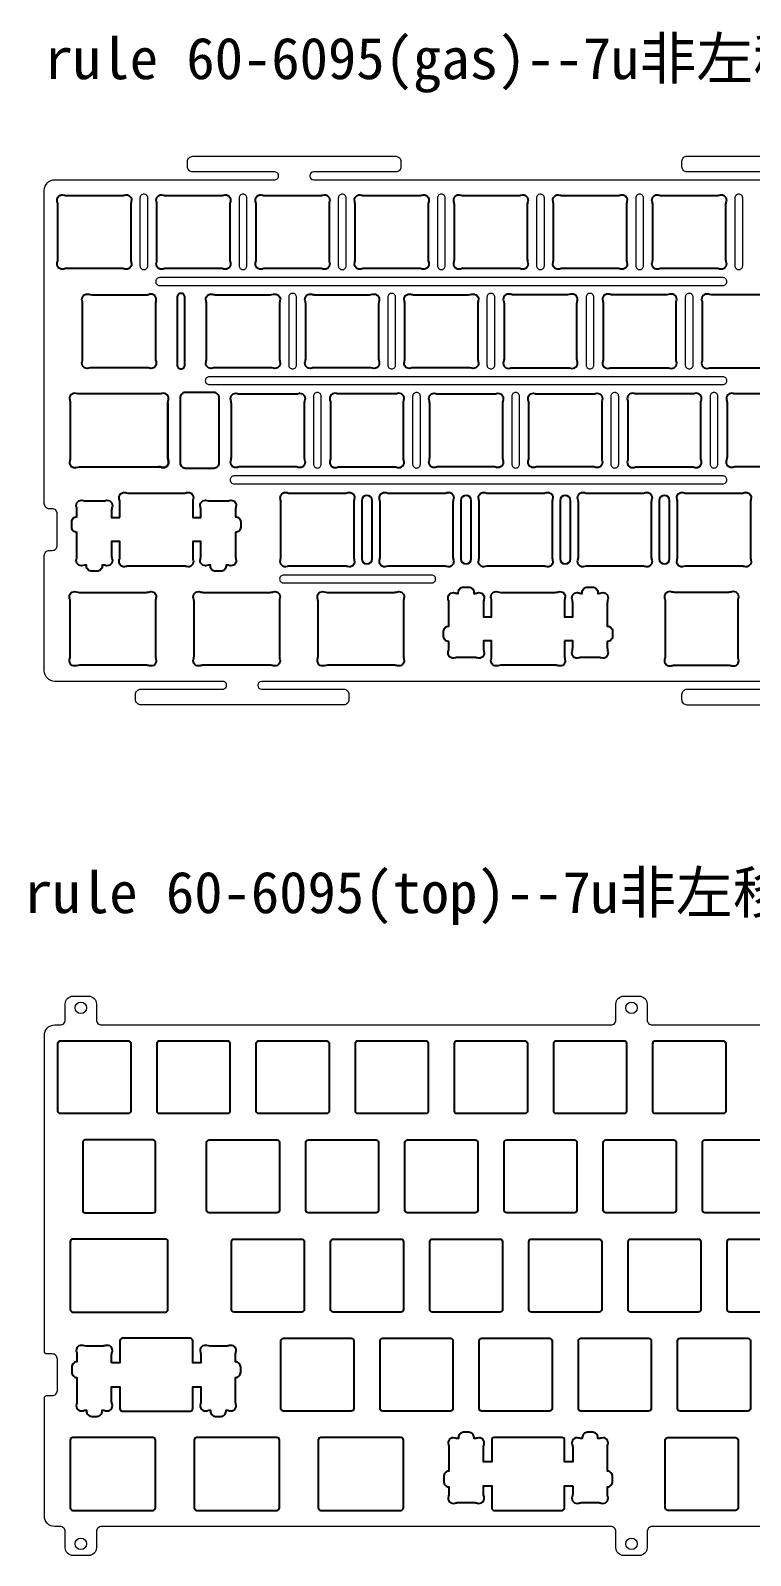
# Model space of a CAD drawing. Header units: millimetres. Extents: x 3201 to 5715, y 849 to 1652.
# Drawn here: x 5092.6 to 5231, y 849.4 to 1142.3 of the extents above; entities that cross this region are included whole.
import ezdxf

# ---------------------------------------------------------------- set-up
doc = ezdxf.new("R2010")
doc.units = ezdxf.units.MM
doc.layers.add('1', color=7, linetype='Continuous', lineweight=0)
doc.layers.add('定位板 v10 v5 v1_定位板 v10 v5_定位板 v9_Sketch2', color=7, linetype='Continuous')
doc.styles.add('MtXpl_', font='')
doc.styles.get('MtXpl_').set_extended_font_data('SimSun')

msp = doc.modelspace()

# ---------------------------------------------------------------- linework, layer by layer
at = {"color": 7}
msp.add_line((5211.91, 889.36), (5211.91, 878.92), dxfattribs=at)
for points in [[(5099.68, 1096.62, 0.078597), (5099.06, 1096.52, -0.612516), (5097.8, 1097.78, 0.078597), (5097.9, 1098.4), (5097.9, 1108.84, 0.095705), (5097.8, 1109.46, -0.612516), (5099.06, 1110.72, 0.078597), (5099.68, 1110.62), (5110.12, 1110.62, 0.078597), (5110.74, 1110.72, -0.612516), (5112, 1109.46, 0.078597), (5111.9, 1108.84), (5111.9, 1098.4, 0.078597), (5112, 1097.78, -0.612516), (5110.74, 1096.52, 0.078597), (5110.12, 1096.62)], [(5118.11, 1110.72, 0.078597), (5118.73, 1110.62), (5129.17, 1110.62, 0.078597), (5129.79, 1110.72, -0.612516), (5131.05, 1109.46, 0.078597), (5130.95, 1108.84), (5130.95, 1098.4, 0.078597), (5131.05, 1097.78, -0.612516), (5129.79, 1096.52, 0.078597), (5129.17, 1096.62), (5118.73, 1096.62, 0.078597), (5118.11, 1096.52, -0.612516), (5116.85, 1097.78, 0.078597), (5116.95, 1098.4), (5116.95, 1108.84, 0.078597), (5116.85, 1109.46, -0.612516)], [(5148.84, 1096.52, 0.078597), (5148.22, 1096.62), (5137.78, 1096.62, 0.078597), (5137.16, 1096.52, -0.612516), (5135.9, 1097.78, 0.078597), (5136, 1098.4), (5136, 1108.84, 0.078597), (5135.9, 1109.46, -0.612516), (5137.16, 1110.72, 0.078597), (5137.78, 1110.62), (5148.22, 1110.62, 0.078597), (5148.84, 1110.72, -0.612516), (5150.1, 1109.46, 0.078597), (5150, 1108.84), (5150, 1098.4, 0.078597), (5150.1, 1097.78, -0.612516)], [(5169.15, 1109.46, 0.078597), (5169.05, 1108.84), (5169.05, 1098.4, 0.078597), (5169.15, 1097.78, -0.612516), (5167.89, 1096.52, 0.078597), (5167.27, 1096.62), (5156.83, 1096.62, 0.078597), (5156.21, 1096.52, -0.612516), (5154.95, 1097.78, 0.078597), (5155.05, 1098.4), (5155.05, 1108.84, 0.078597), (5154.95, 1109.46, -0.612516), (5156.21, 1110.72, 0.078597), (5156.83, 1110.62), (5167.27, 1110.62, 0.078597), (5167.89, 1110.72, -0.612516)], [(5175.88, 1096.62, 0.078597), (5175.26, 1096.52, -0.612516), (5174, 1097.78, 0.078597), (5174.1, 1098.4), (5174.1, 1108.84, 0.078597), (5174, 1109.46, -0.612516), (5175.26, 1110.72, 0.078597), (5175.88, 1110.62), (5186.32, 1110.62, 0.078597), (5186.94, 1110.72, -0.612516), (5188.2, 1109.46, 0.095705), (5188.1, 1108.84), (5188.1, 1098.4, 0.078597), (5188.2, 1097.78, -0.612516), (5186.94, 1096.52, 0.078597), (5186.32, 1096.62)], [(5207.25, 1109.46, 0.078597), (5207.15, 1108.84), (5207.15, 1098.4, 0.078597), (5207.25, 1097.78, -0.612516), (5205.99, 1096.52, 0.078597), (5205.37, 1096.62), (5194.93, 1096.62, 0.078597), (5194.31, 1096.52, -0.612516), (5193.05, 1097.78, 0.078597), (5193.15, 1098.4), (5193.15, 1108.84, 0.078597), (5193.05, 1109.46, -0.612516), (5194.31, 1110.72, 0.078597), (5194.93, 1110.62), (5205.37, 1110.62, 0.078597), (5205.99, 1110.72, -0.612516)], [(5225.04, 1096.52, 0.078597), (5224.42, 1096.62), (5213.98, 1096.62, 0.078597), (5213.36, 1096.52, -0.612516), (5212.1, 1097.78, 0.078597), (5212.2, 1098.4), (5212.2, 1108.84, 0.078597), (5212.1, 1109.46, -0.612516), (5213.36, 1110.72, 0.078597), (5213.98, 1110.62), (5224.42, 1110.62, 0.078597), (5225.04, 1110.72, -0.612516), (5226.3, 1109.46, 0.078597), (5226.2, 1108.84), (5226.2, 1098.4, 0.078597), (5226.3, 1097.78, -0.612516)], [(5127.64, 1091.67, 0.078597), (5128.26, 1091.57), (5138.7, 1091.57, 0.078597), (5139.31, 1091.67, -0.612516), (5140.57, 1090.41, 0.078597), (5140.48, 1089.79), (5140.48, 1079.35, 0.078597), (5140.57, 1078.73, -0.612516), (5139.31, 1077.47, 0.078597), (5138.7, 1077.57), (5128.26, 1077.57, 0.078597), (5127.64, 1077.47, -0.612516), (5126.38, 1078.73, 0.078597), (5126.48, 1079.35), (5126.48, 1089.79, 0.078597), (5126.38, 1090.41, -0.612516)], [(5146.69, 1091.67, 0.078597), (5147.31, 1091.57), (5157.75, 1091.57, 0.078597), (5158.36, 1091.67, -0.612516), (5159.62, 1090.41, 0.078597), (5159.53, 1089.79), (5159.53, 1079.35, 0.078597), (5159.62, 1078.73, -0.612516), (5158.36, 1077.47, 0.078597), (5157.75, 1077.57), (5147.31, 1077.57, 0.078597), (5146.69, 1077.47, -0.612516), (5145.43, 1078.73, 0.078597), (5145.53, 1079.35), (5145.53, 1089.79, 0.078597), (5145.43, 1090.41, -0.612516)], [(5178.67, 1090.41, 0.078597), (5178.58, 1089.79), (5178.58, 1079.35, 0.078597), (5178.67, 1078.73, -0.612516), (5177.41, 1077.47, 0.078597), (5176.8, 1077.57), (5166.36, 1077.57, 0.078597), (5165.74, 1077.47, -0.612516), (5164.48, 1078.73, 0.078597), (5164.58, 1079.35), (5164.58, 1089.79, 0.078597), (5164.48, 1090.41, -0.612516), (5165.74, 1091.67, 0.078597), (5166.36, 1091.57), (5176.8, 1091.57, 0.078597), (5177.41, 1091.67, -0.612516)], [(5197.72, 1090.41, 0.612516), (5196.46, 1091.67, -0.078597), (5195.85, 1091.57), (5185.41, 1091.57, -0.078597), (5184.79, 1091.67, 0.612516), (5183.53, 1090.41, -0.078597), (5183.63, 1089.79), (5183.63, 1079.35, -0.078597), (5183.53, 1078.73, 0.612516), (5184.79, 1077.47, -0.078597), (5185.41, 1077.57), (5195.85, 1077.57, -0.078597), (5196.46, 1077.47, 0.612516), (5197.72, 1078.73, -0.078597), (5197.63, 1079.35), (5197.63, 1089.79, -0.078597)], [(5216.77, 1090.41, 0.612516), (5215.51, 1091.67, -0.078597), (5214.9, 1091.57), (5204.46, 1091.57, -0.078597), (5203.84, 1091.67, 0.612516), (5202.58, 1090.41, -0.078597), (5202.68, 1089.79), (5202.68, 1079.35, -0.078597), (5202.58, 1078.73, 0.612516), (5203.84, 1077.47, -0.078597), (5204.46, 1077.57), (5214.9, 1077.57, -0.078597), (5215.51, 1077.47, 0.612516), (5216.77, 1078.73, -0.078597), (5216.68, 1079.35), (5216.68, 1089.79, -0.078597)], [(5221.63, 1078.73, 0.612516), (5222.89, 1077.47, -0.078597), (5223.5, 1077.57), (5233.95, 1077.57, -0.078597), (5234.56, 1077.47, 0.612516), (5235.82, 1078.73, -0.078597), (5235.72, 1079.35), (5235.72, 1089.79, -0.078597), (5235.82, 1090.41, 0.612516), (5234.56, 1091.67, -0.078597), (5233.95, 1091.57), (5223.5, 1091.57, -0.078597), (5222.89, 1091.67, 0.612516), (5221.63, 1090.41, -0.078597), (5221.72, 1089.79), (5221.72, 1079.35, -0.078597)], [(5117.26, 1058.52, -0.078597), (5117.88, 1058.42, 0.612516), (5119.14, 1059.68, -0.078597), (5119.04, 1060.3), (5119.04, 1070.74, -0.078597), (5119.14, 1071.36, 0.612516), (5117.88, 1072.62, -0.078597), (5117.26, 1072.52), (5102.05, 1072.52, -0.078597), (5101.44, 1072.62, 0.612516), (5100.18, 1071.36, -0.078597), (5100.27, 1070.74), (5100.27, 1060.3, -0.078597), (5100.18, 1059.68, 0.612516), (5101.44, 1058.42, -0.078597), (5102.05, 1058.52)], [(5145.34, 1059.68, -0.612516), (5144.08, 1058.42, 0.078597), (5143.46, 1058.52), (5133.02, 1058.52, 0.078597), (5132.4, 1058.42, -0.612516), (5131.14, 1059.68, 0.078597), (5131.24, 1060.3), (5131.24, 1070.74, 0.078597), (5131.14, 1071.36, -0.612516), (5132.4, 1072.62, 0.078597), (5133.02, 1072.52), (5143.46, 1072.52, 0.078597), (5144.08, 1072.62, -0.612516), (5145.34, 1071.36, 0.078597), (5145.24, 1070.74), (5145.24, 1060.3, 0.078597)], [(5151.45, 1072.62, 0.612516), (5150.19, 1071.36, -0.078597), (5150.29, 1070.74), (5150.29, 1060.3, -0.078597), (5150.19, 1059.68, 0.612516), (5151.45, 1058.42, -0.078597), (5152.07, 1058.52), (5162.51, 1058.52, -0.078597), (5163.13, 1058.42, 0.612516), (5164.39, 1059.68, -0.078597), (5164.29, 1060.3), (5164.29, 1070.74, -0.078597), (5164.39, 1071.36, 0.612516), (5163.13, 1072.62, -0.078597), (5162.51, 1072.52), (5152.07, 1072.52, -0.078597)], [(5201.23, 1058.42, 0.078597), (5200.61, 1058.52), (5190.17, 1058.52, 0.078597), (5189.55, 1058.42, -0.612516), (5188.29, 1059.68, 0.078597), (5188.39, 1060.3), (5188.39, 1070.74, 0.078597), (5188.29, 1071.36, -0.612516), (5189.55, 1072.62, 0.078597), (5190.17, 1072.52), (5200.61, 1072.52, 0.078597), (5201.23, 1072.62, -0.612516), (5202.49, 1071.36, 0.078597), (5202.39, 1070.74), (5202.39, 1060.3, 0.078597), (5202.49, 1059.68, -0.612516)], [(5221.54, 1071.36, 0.612516), (5220.28, 1072.62, -0.078597), (5219.66, 1072.52), (5209.22, 1072.52, -0.078597), (5208.6, 1072.62, 0.612516), (5207.34, 1071.36, -0.078597), (5207.44, 1070.74), (5207.44, 1060.3, -0.078597), (5207.34, 1059.68, 0.612516), (5208.6, 1058.42, -0.078597), (5209.22, 1058.52), (5219.66, 1058.52, -0.078597), (5220.28, 1058.42, 0.612516), (5221.54, 1059.68, -0.078597), (5221.44, 1060.3), (5221.44, 1070.74, -0.078597)], [(5228.68, 1033.26, 0.612516), (5227.42, 1034.52, -0.078597), (5226.8, 1034.42), (5216.36, 1034.42, -0.078597), (5215.74, 1034.52, 0.612516), (5214.48, 1033.26, -0.078597), (5214.58, 1032.64), (5214.58, 1022.2, -0.078597), (5214.48, 1021.58, 0.612516), (5215.74, 1020.32, -0.078597), (5216.36, 1020.42), (5226.8, 1020.42, -0.078597), (5227.42, 1020.32, 0.612516), (5228.68, 1021.58, -0.078597), (5228.58, 1022.2), (5228.58, 1032.64, -0.078597)], [(5119.06, 896.69), (5119.06, 909.69, 0.414214), (5118.56, 910.19), (5100.79, 910.19, 0.414214), (5100.29, 909.69), (5100.29, 896.69, 0.414214), (5100.79, 896.19), (5118.56, 896.19, 0.414214)]]:
    msp.add_lwpolyline(points, format="xyb", close=True, dxfattribs=at)
for points in [[(5116.66, 1089.79), (5116.66, 1079.35, 0.078597), (5116.76, 1078.73, -0.612516), (5115.5, 1077.47, 0.078597), (5114.88, 1077.57), (5104.44, 1077.57, 0.078597), (5103.83, 1077.47, -0.612516), (5102.57, 1078.73, 0.078597), (5102.66, 1079.35), (5102.66, 1089.79, 0.078597), (5102.57, 1090.41, -0.612516), (5103.83, 1091.67, 0.078597), (5104.44, 1091.57), (5114.88, 1091.57, 0.078597), (5115.5, 1091.67)], [(5183.34, 1070.74), (5183.34, 1060.3, 0.078597), (5183.44, 1059.68, -0.612516), (5182.18, 1058.42, 0.078597), (5181.56, 1058.52), (5171.12, 1058.52, 0.078597), (5170.5, 1058.42, -0.612516), (5169.24, 1059.68, 0.078597), (5169.34, 1060.3), (5169.34, 1070.74, 0.078597), (5169.24, 1071.36, -0.612516), (5170.5, 1072.62, 0.078597), (5171.12, 1072.52), (5181.56, 1072.52, 0.078597), (5182.18, 1072.62, -0.612516), (5183.44, 1071.36, 0.078597), (5183.34, 1070.74)], [(5240.49, 1070.74, -0.078597), (5240.58, 1071.36, 0.612516), (5239.32, 1072.62, -0.078597), (5238.71, 1072.52), (5228.27, 1072.52, -0.078597), (5227.65, 1072.62, 0.612516), (5226.39, 1071.36, -0.078597), (5226.49, 1070.74), (5226.49, 1060.3)], [(5119.04, 1070.74), (5119.04, 1060.3, 0.078597), (5119.14, 1059.68, -0.612516), (5117.88, 1058.42, 0.078597), (5117.26, 1058.52)], [(5240.49, 1070.74), (5240.49, 1060.3, 0.078597), (5240.58, 1059.68, -0.612516), (5239.32, 1058.42, 0.078597), (5238.71, 1058.52), (5228.27, 1058.52, 0.078597), (5227.65, 1058.42, -0.612516), (5226.39, 1059.68, 0.078597), (5226.49, 1060.3)]]:
    msp.add_lwpolyline(points, format="xyb", dxfattribs=at)
at = {"color": 7, "linetype": 'Continuous'}
for points in [[(5122.32, 1091.1, 0.414214), (5121.57, 1091.85, 0.414214), (5120.82, 1091.1), (5120.82, 1078.1, 0.414214), (5121.57, 1077.35, 0.414214), (5122.32, 1078.1)], [(5116.66, 858.59), (5116.66, 871.59, 0.414207), (5116.16, 872.09), (5100.79, 872.09, 0.414221), (5100.29, 871.59), (5100.29, 858.59, 0.414207), (5100.79, 858.09), (5116.16, 858.09, 0.414221)], [(5140.48, 858.59), (5140.48, 871.59, 0.414207), (5139.98, 872.09), (5124.6, 872.09, 0.414221), (5124.1, 871.59), (5124.1, 858.59, 0.414207), (5124.6, 858.09), (5139.98, 858.09, 0.414221)], [(5164.29, 858.59), (5164.29, 871.59, 0.414207), (5163.79, 872.09), (5148.42, 872.09, 0.414221), (5147.92, 871.59), (5147.92, 858.59, 0.414207), (5148.42, 858.09), (5163.79, 858.09, 0.414221)]]:
    msp.add_lwpolyline(points, format="xyb", close=True, dxfattribs=at)
for points in [[(5122.39, 1072.8, 0.414214), (5121.39, 1071.8), (5121.39, 1059.3, 0.414214), (5122.39, 1058.3), (5127.89, 1058.3, 0.414214), (5128.89, 1059.3), (5128.89, 1071.8, 0.414214), (5127.89, 1072.8)], [(5152.98, 1053.47, 0.078597), (5153.6, 1053.57, -0.612516), (5154.86, 1052.31, 0.078597), (5154.76, 1051.69), (5154.76, 1041.25, 0.078597), (5154.86, 1040.63, -0.612516), (5153.6, 1039.37, 0.078597), (5152.98, 1039.47), (5142.54, 1039.47, 0.078597), (5141.93, 1039.37, -0.612516), (5140.67, 1040.63, 0.078597), (5140.76, 1041.25), (5140.76, 1051.69, 0.078597), (5140.67, 1052.31, -0.612516), (5141.93, 1053.57, 0.078597), (5142.54, 1053.47)], [(5172.03, 1053.47, 0.078597), (5172.65, 1053.57, -0.612516), (5173.91, 1052.31, 0.078597), (5173.81, 1051.69), (5173.81, 1041.25, 0.078597), (5173.91, 1040.63, -0.612516), (5172.65, 1039.37, 0.078597), (5172.03, 1039.47), (5161.59, 1039.47, 0.078597), (5160.98, 1039.37, -0.612516), (5159.72, 1040.63, 0.078597), (5159.81, 1041.25), (5159.81, 1051.69, 0.078597), (5159.72, 1052.31, -0.612516), (5160.98, 1053.57, 0.078597), (5161.59, 1053.47)], [(5191.08, 1053.47, 0.078597), (5191.7, 1053.57, -0.612516), (5192.96, 1052.31, 0.078597), (5192.86, 1051.69), (5192.86, 1041.25, 0.078597), (5192.96, 1040.63, -0.612516), (5191.7, 1039.37, 0.078597), (5191.08, 1039.47), (5180.64, 1039.47, 0.078597), (5180.03, 1039.37, -0.612516), (5178.77, 1040.63, 0.078597), (5178.86, 1041.25), (5178.86, 1051.69, 0.078597), (5178.77, 1052.31, -0.612516), (5180.03, 1053.57, 0.078597), (5180.64, 1053.47)], [(5210.13, 1053.47, 0.078597), (5210.75, 1053.57, -0.612516), (5212.01, 1052.31, 0.078597), (5211.91, 1051.69), (5211.91, 1041.25, 0.078597), (5212.01, 1040.63, -0.612516), (5210.75, 1039.37, 0.078597), (5210.13, 1039.47), (5199.69, 1039.47, 0.078597), (5199.08, 1039.37, -0.612516), (5197.82, 1040.63, 0.078597), (5197.91, 1041.25), (5197.91, 1051.69, 0.078597), (5197.82, 1052.31, -0.612516), (5199.08, 1053.57, 0.078597), (5199.69, 1053.47)], [(5229.18, 1053.47, 0.078597), (5229.8, 1053.57, -0.612516), (5231.06, 1052.31, 0.078597), (5230.96, 1051.69), (5230.96, 1041.25, 0.078597), (5231.06, 1040.63, -0.612516), (5229.8, 1039.37, 0.078597), (5229.18, 1039.47), (5218.74, 1039.47, 0.078597), (5218.13, 1039.37, -0.612516), (5216.87, 1040.63, 0.078597), (5216.96, 1041.25), (5216.96, 1051.69, 0.078597), (5216.87, 1052.31, -0.612516), (5218.13, 1053.57, 0.078597), (5218.74, 1053.47)], [(5116.75, 1033.26, 0.078597), (5116.65, 1032.64), (5116.65, 1022.2, 0.078597), (5116.75, 1021.58, -0.612516), (5115.49, 1020.32, 0.078597), (5114.87, 1020.42), (5102.04, 1020.42, 0.078597), (5101.43, 1020.32, -0.612516), (5100.17, 1021.58, 0.078597), (5100.26, 1022.2), (5100.26, 1032.64, 0.078597), (5100.17, 1033.26, -0.612516), (5101.43, 1034.52, 0.078597), (5102.04, 1034.42), (5114.87, 1034.42, 0.078597), (5115.49, 1034.52, -0.612516)], [(5140.56, 1033.26, 0.078597), (5140.46, 1032.64), (5140.46, 1022.2, 0.078597), (5140.56, 1021.58, -0.612516), (5139.3, 1020.32, 0.078597), (5138.68, 1020.42), (5125.86, 1020.42, 0.078597), (5125.24, 1020.32, -0.612516), (5123.98, 1021.58, 0.078597), (5124.08, 1022.2), (5124.08, 1032.64, 0.078597), (5123.98, 1033.26, -0.612516), (5125.24, 1034.52, 0.078597), (5125.86, 1034.42), (5138.68, 1034.42, 0.078597), (5139.3, 1034.52, -0.612516)], [(5164.39, 1033.26, 0.078597), (5164.29, 1032.64), (5164.29, 1022.2, 0.078597), (5164.39, 1021.58, -0.612516), (5163.13, 1020.32, 0.078597), (5162.51, 1020.42), (5149.68, 1020.42, 0.078597), (5149.07, 1020.32, -0.612516), (5147.81, 1021.58, 0.078597), (5147.9, 1022.2), (5147.9, 1032.64, 0.078597), (5147.81, 1033.26, -0.612516), (5149.07, 1034.52, 0.078597), (5149.68, 1034.42), (5162.51, 1034.42, 0.078597), (5163.13, 1034.52, -0.612516)]]:
    msp.add_lwpolyline(points, format="xyb", close=True)
at = {"color": 0}
for points in [[(5109.81, 1048.77), (5109.81, 1051.69, 0.078597), (5109.71, 1052.31, -0.612516), (5110.97, 1053.57, 0.078597), (5111.59, 1053.47), (5122.03, 1053.47, 0.078597), (5122.65, 1053.57, -0.612516), (5123.91, 1052.31, 0.078597), (5123.81, 1051.69), (5123.81, 1048.77), (5125.38, 1048.77), (5125.38, 1050.19, 0.078597), (5125.29, 1050.81, -0.612516), (5126.55, 1052.07, 0.078597), (5127.16, 1051.97), (5130.25, 1051.97, 0.078597), (5130.87, 1052.07, -0.612516), (5132.13, 1050.81, 0.078597), (5132.03, 1050.19), (5132.03, 1048.94, -0.414214), (5133.03, 1047.94), (5133.03, 1046.94, -0.414214), (5132.03, 1045.94), (5132.03, 1041.45, 0.078597), (5132.13, 1040.83, -0.612516), (5130.87, 1039.57, 0.078597), (5130.25, 1039.67), (5130.21, 1039.67), (5130.21, 1039.47, -0.414214), (5129.21, 1038.47), (5128.21, 1038.47, -0.414214), (5127.21, 1039.47), (5127.21, 1039.67), (5127.16, 1039.67, 0.078597), (5126.55, 1039.57, -0.612516), (5125.29, 1040.83, 0.078597), (5125.38, 1041.45), (5125.38, 1044.17), (5123.81, 1044.17), (5123.81, 1041.25, 0.078597), (5123.91, 1040.63, -0.612516), (5122.65, 1039.37, 0.078597), (5122.03, 1039.47), (5111.59, 1039.47, 0.078597), (5110.97, 1039.37, -0.612516), (5109.71, 1040.63, 0.078597), (5109.81, 1041.25), (5109.81, 1044.17), (5108.23, 1044.17), (5108.23, 1041.45, 0.078597), (5108.33, 1040.83, -0.612516), (5107.07, 1039.57, 0.078597), (5106.45, 1039.67), (5106.41, 1039.67), (5106.41, 1039.47, -0.414214), (5105.41, 1038.47), (5104.41, 1038.47, -0.414214), (5103.41, 1039.47), (5103.41, 1039.67), (5103.36, 1039.67, 0.078597), (5102.75, 1039.57, -0.612516), (5101.49, 1040.83, 0.078597), (5101.58, 1041.45), (5101.58, 1045.94, -0.414214), (5100.58, 1046.94), (5100.58, 1047.94, -0.414214), (5101.58, 1048.94), (5101.58, 1050.19, 0.078597), (5101.49, 1050.81, -0.612516), (5102.75, 1052.07, 0.078597), (5103.36, 1051.97), (5106.45, 1051.97, 0.078597), (5107.07, 1052.07, -0.612516), (5108.33, 1050.81, 0.078597), (5108.23, 1050.19), (5108.23, 1048.77)], [(5195.24, 1025.12), (5195.24, 1022.2, 0.078597), (5195.34, 1021.58, -0.612516), (5194.08, 1020.32, 0.078597), (5193.46, 1020.42), (5183.02, 1020.42, 0.078597), (5182.41, 1020.32, -0.612516), (5181.15, 1021.58, 0.078597), (5181.24, 1022.2), (5181.24, 1025.12), (5179.67, 1025.12), (5179.67, 1023.7, 0.078597), (5179.77, 1023.08, -0.612516), (5178.51, 1021.82, 0.078597), (5177.89, 1021.92), (5174.8, 1021.92, 0.078597), (5174.18, 1021.82, -0.612516), (5172.92, 1023.08, 0.078597), (5173.02, 1023.7), (5173.02, 1024.95, -0.414214), (5172.02, 1025.95), (5172.02, 1026.95, -0.414214), (5173.02, 1027.95), (5173.02, 1032.44, 0.078597), (5172.92, 1033.06, -0.612516), (5174.18, 1034.32, 0.078597), (5174.8, 1034.22), (5174.84, 1034.22), (5174.84, 1034.42, -0.414214), (5175.84, 1035.42), (5176.84, 1035.42, -0.414214), (5177.84, 1034.42), (5177.84, 1034.22), (5177.89, 1034.22, 0.078597), (5178.51, 1034.32, -0.612516), (5179.77, 1033.06, 0.078597), (5179.67, 1032.44), (5179.67, 1029.72), (5181.24, 1029.72), (5181.24, 1032.64, 0.078597), (5181.15, 1033.26, -0.612516), (5182.41, 1034.52, 0.078597), (5183.02, 1034.42), (5193.46, 1034.42, 0.078597), (5194.08, 1034.52, -0.612516), (5195.34, 1033.26, 0.078597), (5195.24, 1032.64), (5195.24, 1029.72), (5196.82, 1029.72), (5196.82, 1032.44, 0.078597), (5196.72, 1033.06, -0.612516), (5197.98, 1034.32, 0.078597), (5198.6, 1034.22), (5198.64, 1034.22), (5198.64, 1034.42, -0.414214), (5199.64, 1035.42), (5200.64, 1035.42, -0.414214), (5201.64, 1034.42), (5201.64, 1034.22), (5201.69, 1034.22, 0.078597), (5202.31, 1034.32, -0.612516), (5203.57, 1033.06, 0.078597), (5203.47, 1032.44), (5203.47, 1027.95, -0.414214), (5204.47, 1026.95), (5204.47, 1025.95, -0.414214), (5203.47, 1024.95), (5203.47, 1023.7, 0.078597), (5203.57, 1023.08, -0.612516), (5202.31, 1021.82, 0.078597), (5201.69, 1021.92), (5198.6, 1021.92, 0.078597), (5197.98, 1021.82, -0.612516), (5196.72, 1023.08, 0.078597), (5196.82, 1023.7), (5196.82, 1025.12)]]:
    msp.add_lwpolyline(points, format="xyb", close=True, dxfattribs=at)
for points in [[(5158.29, 1040.89), (5158.29, 1052.05, 1), (5156.29, 1052.05)], [(5156.29, 1052.05), (5156.29, 1040.89, 1), (5158.29, 1040.89)], [(5177.34, 1040.89), (5177.34, 1052.05, 1), (5175.34, 1052.05)], [(5175.34, 1052.05), (5175.34, 1040.89, 1), (5177.34, 1040.89)], [(5196.39, 1040.89), (5196.39, 1052.05, 1), (5194.39, 1052.05)], [(5194.39, 1052.05), (5194.39, 1040.89, 1), (5196.39, 1040.89)], [(5215.44, 1040.89), (5215.44, 1052.05, 1), (5213.44, 1052.05)], [(5213.44, 1052.05), (5213.44, 1040.89, 1), (5215.44, 1040.89)]]:
    msp.add_lwpolyline(points, format="xyb")
at = {"color": 7}
for centre, radius, start, end in [((5115.81, 1090.72), 1, 342.0237, 107.9763), ((5118.66, 1089.79), 2, 162.0237, 180)]:
    msp.add_arc(centre, radius, start, end, dxfattribs=at)
at = {"layer": '1'}
for points in [[(5234.56, 1017.32), (5137.07, 1017.32, 0.999996), (5137.07, 1015.82), (5152.82, 1015.82, -0.414214), (5153.82, 1014.82), (5153.82, 1013.82, -0.414214), (5152.82, 1012.82), (5113.82, 1012.82, -0.414214), (5112.82, 1013.82), (5112.82, 1014.82, -0.414214), (5113.82, 1015.82), (5129.57, 1015.82, 1.006341), (5129.57, 1017.32), (5097.3, 1017.32, -0.414214), (5095.3, 1019.32), (5095.3, 1041.47, -0.414214), (5096.3, 1042.47), (5096.8, 1042.47, 0.414214), (5097.8, 1043.47), (5097.8, 1049.47, 0.414214), (5096.8, 1050.47), (5096.3, 1050.47, -0.414214), (5095.3, 1051.47), (5095.3, 1111.67, -0.414214), (5097.3, 1113.67), (5139.57, 1113.67, 1.006341), (5139.57, 1115.17), (5123.82, 1115.17, -0.414214), (5122.82, 1116.17), (5122.82, 1117.17, -0.414214), (5123.82, 1118.17), (5162.82, 1118.17, -0.414214), (5163.82, 1117.17), (5163.82, 1116.17, -0.414214), (5162.82, 1115.17), (5147.07, 1115.17, 0.999996), (5147.07, 1113.67), (5234.56, 1113.67, 1.004198)], [(5234.56, 1115.17), (5218.81, 1115.17, -0.414214), (5217.81, 1116.17), (5217.81, 1117.22, -0.414214), (5218.81, 1118.22), (5257.81, 1118.22, -0.414214)], [(5257.81, 1012.77), (5218.81, 1012.77, -0.428049), (5217.81, 1013.82), (5217.81, 1014.82, -0.414214), (5218.81, 1015.82), (5234.56, 1015.82, 1.06449)], [(5264.52, 854.99), (5212.12, 854.99, 0.414214), (5211.12, 853.99), (5211.12, 850.92, -0.414214), (5209.62, 849.42), (5206.62, 849.42, -0.414214), (5205.12, 850.92), (5205.12, 853.99, 0.414214), (5204.12, 854.99), (5106.32, 854.99, 0.414214), (5105.32, 853.99), (5105.32, 850.92, -0.414214), (5103.82, 849.42), (5100.82, 849.42, -0.414214), (5099.32, 850.92), (5099.32, 853.99, 0.414214), (5098.32, 854.99), (5097.31, 854.99, -0.414214), (5095.31, 856.99), (5095.31, 879.64, -0.414214), (5095.81, 880.14), (5096.81, 880.14, 0.414214), (5097.81, 881.14), (5097.81, 887.14, 0.414214), (5096.81, 888.14), (5095.81, 888.14, -0.414214), (5095.31, 888.64), (5095.31, 949.34, -0.414214), (5097.31, 951.34), (5098.32, 951.34, 0.414214), (5099.32, 952.34), (5099.32, 955.36, -0.414214), (5100.82, 956.86), (5103.82, 956.86, -0.414214), (5105.32, 955.36), (5105.32, 952.34, 0.414214), (5106.32, 951.34), (5204.12, 951.34, 0.414214), (5205.12, 952.34), (5205.12, 955.36, -0.414214), (5206.62, 956.86), (5209.62, 956.86, -0.414214), (5211.12, 955.36), (5211.12, 952.34, 0.414214), (5212.12, 951.34), (5264.52, 951.34, 0.414214)]]:
    msp.add_lwpolyline(points, format="xyb", dxfattribs=at)
at = {"layer": '1', "color": 7, "linetype": 'Continuous', "lineweight": 18}
for points in [[(5113.68, 1097.15, 0.414214), (5114.43, 1096.4, 0.414214), (5115.18, 1097.15), (5115.18, 1110.15, 0.414214), (5114.43, 1110.9, 0.414214), (5113.68, 1110.15)], [(5132.73, 1110.15), (5132.73, 1097.15, 0.414214), (5133.48, 1096.4, 0.414214), (5134.23, 1097.15), (5134.23, 1110.15, 0.414214), (5133.48, 1110.9, 0.414214)], [(5151.78, 1110.15), (5151.78, 1097.15, 0.414214), (5152.53, 1096.4, 0.414214), (5153.28, 1097.15), (5153.28, 1110.15, 0.414214), (5152.53, 1110.9, 0.414214)], [(5170.83, 1110.15), (5170.83, 1097.15, 0.414214), (5171.58, 1096.4, 0.414214), (5172.33, 1097.15), (5172.33, 1110.15, 0.414214), (5171.58, 1110.9, 0.414214)], [(5189.88, 1110.15), (5189.88, 1097.15, 0.414214), (5190.63, 1096.4, 0.414214), (5191.38, 1097.15), (5191.38, 1110.15, 0.414214), (5190.63, 1110.9, 0.414214)], [(5208.93, 1110.15), (5208.93, 1097.15, 0.414214), (5209.68, 1096.4, 0.414214), (5210.43, 1097.15), (5210.43, 1110.15, 0.414214), (5209.68, 1110.9, 0.414214)], [(5227.98, 1110.15), (5227.98, 1097.15, 0.414214), (5228.73, 1096.4, 0.414214), (5229.48, 1097.15), (5229.48, 1110.15, 0.414214), (5228.73, 1110.9, 0.414214)], [(5117.45, 1093.37), (5225.7, 1093.37, 0.414214), (5226.45, 1094.12, 0.414214), (5225.7, 1094.87), (5117.45, 1094.87, 0.414214), (5116.7, 1094.12, 0.414214)], [(5142.25, 1078.1, 0.414214), (5143, 1077.35, 0.414214), (5143.75, 1078.1), (5143.75, 1091.1, 0.414214), (5143, 1091.85, 0.414214), (5142.25, 1091.1)], [(5161.3, 1091.1), (5161.3, 1078.1, 0.414214), (5162.05, 1077.35, 0.414214), (5162.8, 1078.1), (5162.8, 1091.1, 0.414214), (5162.05, 1091.85, 0.414214)], [(5180.35, 1091.1), (5180.35, 1078.1, 0.414214), (5181.1, 1077.35, 0.414214), (5181.85, 1078.1), (5181.85, 1091.1, 0.414214), (5181.1, 1091.85, 0.414214)], [(5199.4, 1091.1), (5199.4, 1078.1, 0.414214), (5200.15, 1077.35, 0.414214), (5200.9, 1078.1), (5200.9, 1091.1, 0.414214), (5200.15, 1091.85, 0.414214)], [(5218.45, 1091.1), (5218.45, 1078.1, 0.414214), (5219.2, 1077.35, 0.414214), (5219.95, 1078.1), (5219.95, 1091.1, 0.414214), (5219.2, 1091.85, 0.414214)], [(5126.98, 1075.82, 0.414214), (5126.23, 1075.07, 0.414214), (5126.98, 1074.32), (5225.7, 1074.32, 0.414214), (5226.45, 1075.07, 0.414214), (5225.7, 1075.82)], [(5147.01, 1072.05), (5147.01, 1059.05, 0.414214), (5147.76, 1058.3, 0.414214), (5148.51, 1059.05), (5148.51, 1072.05, 0.414214), (5147.76, 1072.8, 0.414214)], [(5166.06, 1072.05), (5166.06, 1059.05, 0.414214), (5166.81, 1058.3, 0.414214), (5167.56, 1059.05), (5167.56, 1072.05, 0.414214), (5166.81, 1072.8, 0.414214)], [(5185.11, 1072.05), (5185.11, 1059.05, 0.414214), (5185.86, 1058.3, 0.414214), (5186.61, 1059.05), (5186.61, 1072.05, 0.414214), (5185.86, 1072.8, 0.414214)], [(5204.16, 1072.05), (5204.16, 1059.05, 0.414214), (5204.91, 1058.3, 0.414214), (5205.66, 1059.05), (5205.66, 1072.05, 0.414214), (5204.91, 1072.8, 0.414214)], [(5223.21, 1072.05), (5223.21, 1059.05, 0.414214), (5223.96, 1058.3, 0.414214), (5224.71, 1059.05), (5224.71, 1072.05, 0.414214), (5223.96, 1072.8, 0.414214)], [(5131.74, 1055.27), (5225.7, 1055.27, 0.414214), (5226.45, 1056.02, 0.414214), (5225.7, 1056.77), (5131.74, 1056.77, 0.414214), (5130.99, 1056.02, 0.414214)], [(5141.26, 1036.22), (5169.74, 1036.22, 0.414214), (5170.49, 1036.97, 0.414214), (5169.74, 1037.72), (5141.26, 1037.72, 0.414214), (5140.51, 1036.97, 0.414214)]]:
    msp.add_lwpolyline(points, format="xyb", close=True, dxfattribs=at)
at = {"layer": '1'}
for centre in [(5102.32, 954.61), (5208.12, 954.61), (5102.32, 851.67), (5208.12, 851.67)]:
    msp.add_circle(centre, 1.1, dxfattribs=at)
at = {"layer": '定位板 v10 v5 v1_定位板 v10 v5_定位板 v9_Sketch2', "color": 7}
for points in [[(5097.92, 934.79), (5097.92, 947.79, -0.414214), (5098.42, 948.29), (5111.41, 948.29, -0.414214), (5111.91, 947.79), (5111.91, 934.79, -0.414217), (5111.41, 934.29), (5098.42, 934.29, -0.41421)], [(5116.97, 934.79), (5116.97, 947.79, -0.414214), (5117.47, 948.29), (5130.46, 948.29, -0.414214), (5130.96, 947.79), (5130.96, 934.79, -0.414217), (5130.46, 934.29), (5117.47, 934.29, -0.41421)], [(5136.02, 934.79), (5136.02, 947.79, -0.414214), (5136.52, 948.29), (5149.51, 948.29, -0.414214), (5150.01, 947.79), (5150.01, 934.79, -0.414217), (5149.51, 934.29), (5136.52, 934.29, -0.41421)], [(5155.07, 934.79), (5155.07, 947.79, -0.414214), (5155.57, 948.29), (5168.56, 948.29, -0.414214), (5169.06, 947.79), (5169.06, 934.79, -0.414217), (5168.56, 934.29), (5155.57, 934.29, -0.41421)], [(5174.12, 934.79), (5174.12, 947.79, -0.414214), (5174.62, 948.29), (5187.61, 948.29, -0.414214), (5188.11, 947.79), (5188.11, 934.79, -0.414217), (5187.61, 934.29), (5174.62, 934.29, -0.41421)], [(5193.17, 934.79), (5193.17, 947.79, -0.414214), (5193.67, 948.29), (5206.66, 948.29, -0.414214), (5207.16, 947.79), (5207.16, 934.79, -0.414217), (5206.66, 934.29), (5193.67, 934.29, -0.41421)], [(5212.21, 934.79), (5212.21, 947.79, -0.414214), (5212.71, 948.29), (5225.71, 948.29, -0.414214), (5226.21, 947.79), (5226.21, 934.79, -0.414217), (5225.71, 934.29), (5212.71, 934.29, -0.41421)], [(5116.68, 915.74), (5116.68, 928.74, 0.414214), (5116.18, 929.24), (5103.18, 929.24, 0.414214), (5102.68, 928.74), (5102.68, 915.74, 0.414217), (5103.18, 915.24), (5116.18, 915.24, 0.41421)], [(5126.49, 915.74), (5126.49, 928.74, -0.414214), (5126.99, 929.24), (5139.99, 929.24, -0.414214), (5140.49, 928.74), (5140.49, 915.74, -0.414217), (5139.99, 915.24), (5126.99, 915.24, -0.41421)], [(5145.54, 915.74), (5145.54, 928.74, -0.414214), (5146.04, 929.24), (5159.04, 929.24, -0.414214), (5159.54, 928.74), (5159.54, 915.74, -0.414217), (5159.04, 915.24), (5146.04, 915.24, -0.41421)], [(5164.59, 915.74), (5164.59, 928.74, -0.414214), (5165.09, 929.24), (5178.09, 929.24, -0.414214), (5178.59, 928.74), (5178.59, 915.74, -0.414217), (5178.09, 915.24), (5165.09, 915.24, -0.41421)], [(5183.64, 915.74), (5183.64, 928.74, -0.414214), (5184.14, 929.24), (5197.14, 929.24, -0.414214), (5197.64, 928.74), (5197.64, 915.74, -0.414217), (5197.14, 915.24), (5184.14, 915.24, -0.41421)], [(5202.69, 915.74), (5202.69, 928.74, -0.414214), (5203.19, 929.24), (5216.19, 929.24, -0.414214), (5216.69, 928.74), (5216.69, 915.74, -0.414217), (5216.19, 915.24), (5203.19, 915.24, -0.41421)], [(5221.74, 915.74), (5221.74, 928.74, -0.414214), (5222.24, 929.24), (5235.24, 929.24, -0.414214), (5235.74, 928.74), (5235.74, 915.74, -0.414217), (5235.24, 915.24), (5222.24, 915.24, -0.41421)], [(5131.25, 896.69), (5131.25, 909.69, -0.414214), (5131.75, 910.19), (5144.75, 910.19, -0.414214), (5145.25, 909.69), (5145.25, 896.69, -0.414217), (5144.75, 896.19), (5131.75, 896.19, -0.41421)], [(5150.3, 896.69), (5150.3, 909.69, -0.414214), (5150.8, 910.19), (5163.8, 910.19, -0.414214), (5164.3, 909.69), (5164.3, 896.69, -0.414217), (5163.8, 896.19), (5150.8, 896.19, -0.41421)], [(5169.35, 896.69), (5169.35, 909.69, -0.414214), (5169.85, 910.19), (5182.85, 910.19, -0.414214), (5183.35, 909.69), (5183.35, 896.69, -0.414217), (5182.85, 896.19), (5169.85, 896.19, -0.41421)], [(5188.4, 896.69), (5188.4, 909.69, -0.414214), (5188.9, 910.19), (5201.9, 910.19, -0.414214), (5202.4, 909.69), (5202.4, 896.69, -0.414217), (5201.9, 896.19), (5188.9, 896.19, -0.41421)], [(5207.45, 896.69), (5207.45, 909.69, -0.414214), (5207.95, 910.19), (5220.95, 910.19, -0.414214), (5221.45, 909.69), (5221.45, 896.69, -0.414217), (5220.95, 896.19), (5207.95, 896.19, -0.41421)], [(5226.5, 896.69), (5226.5, 909.69, -0.414214), (5227, 910.19), (5240, 910.19, -0.414214), (5240.5, 909.69), (5240.5, 896.69, -0.414217), (5240, 896.19), (5227, 896.19, -0.41421)], [(5108.23, 886.44), (5108.23, 887.86, -0.078597), (5108.33, 888.48, 0.612516), (5107.07, 889.74, -0.078597), (5106.45, 889.64), (5103.36, 889.64, -0.078597), (5102.75, 889.74, 0.612516), (5101.49, 888.48, -0.078597), (5101.58, 887.86), (5101.58, 886.61, 0.414214), (5100.58, 885.61), (5100.58, 884.61, 0.414214), (5101.58, 883.61), (5101.58, 879.12, -0.078597), (5101.49, 878.5, 0.612516), (5102.75, 877.24, -0.078597), (5103.36, 877.34), (5103.41, 877.34), (5103.41, 877.14, 0.414214), (5104.41, 876.14), (5105.41, 876.14, 0.414214), (5106.41, 877.14), (5106.41, 877.34), (5106.45, 877.34, -0.078597), (5107.07, 877.24, 0.612516), (5108.33, 878.5, -0.078597), (5108.23, 879.12), (5108.23, 881.84), (5109.81, 881.84), (5109.81, 877.64, 0.414217), (5110.31, 877.14), (5123.31, 877.14, 0.41421), (5123.81, 877.64), (5123.81, 881.84), (5125.38, 881.84), (5125.38, 879.12, -0.078597), (5125.29, 878.5, 0.612516), (5126.55, 877.24, -0.078597), (5127.16, 877.34), (5127.21, 877.34), (5127.21, 877.14, 0.414214), (5128.21, 876.14), (5129.21, 876.14, 0.414214), (5130.21, 877.14), (5130.21, 877.34), (5130.25, 877.34, -0.078597), (5130.87, 877.24, 0.612516), (5132.13, 878.5, -0.078597), (5132.03, 879.12), (5132.03, 883.61, 0.414214), (5133.03, 884.61), (5133.03, 885.61, 0.414214), (5132.03, 886.61), (5132.03, 887.86, -0.078597), (5132.13, 888.48, 0.612516), (5130.87, 889.74, -0.078597), (5130.25, 889.64), (5127.16, 889.64, -0.078597), (5126.55, 889.74, 0.612516), (5125.29, 888.48, -0.078597), (5125.38, 887.86), (5125.38, 886.44), (5123.81, 886.44), (5123.81, 890.64, 0.414214), (5123.31, 891.14), (5110.31, 891.14, 0.414214), (5109.81, 890.64), (5109.81, 886.44)], [(5140.76, 877.64), (5140.76, 890.64, -0.414214), (5141.26, 891.14), (5154.26, 891.14, -0.414214), (5154.76, 890.64), (5154.76, 877.64, -0.414217), (5154.26, 877.14), (5141.26, 877.14, -0.41421)], [(5159.81, 877.64), (5159.81, 890.64, -0.414214), (5160.31, 891.14), (5173.31, 891.14, -0.414214), (5173.81, 890.64), (5173.81, 877.64, -0.414217), (5173.31, 877.14), (5160.31, 877.14, -0.41421)], [(5178.86, 877.64), (5178.86, 890.64, -0.414214), (5179.36, 891.14), (5192.36, 891.14, -0.414214), (5192.86, 890.64), (5192.86, 877.64, -0.414217), (5192.36, 877.14), (5179.36, 877.14, -0.41421)], [(5197.91, 877.64), (5197.91, 890.64, -0.414214), (5198.41, 891.14), (5211.41, 891.14, -0.414214), (5211.91, 890.64), (5211.91, 877.64, -0.414217), (5211.41, 877.14), (5198.41, 877.14, -0.41421)], [(5216.96, 877.64), (5216.96, 890.64, -0.414214), (5217.46, 891.14), (5230.46, 891.14, -0.414214), (5230.96, 890.64), (5230.96, 877.64, -0.414217), (5230.46, 877.14), (5217.46, 877.14, -0.41421)], [(5196.83, 862.79), (5196.83, 861.37, -0.078597), (5196.73, 860.75, 0.612516), (5197.99, 859.49, -0.078597), (5198.61, 859.59), (5201.7, 859.59, -0.078597), (5202.32, 859.49, 0.612516), (5203.58, 860.75, -0.078597), (5203.48, 861.37), (5203.48, 862.62, 0.414214), (5204.48, 863.62), (5204.48, 864.62, 0.414214), (5203.48, 865.62), (5203.48, 870.11, -0.078597), (5203.58, 870.73, 0.612516), (5202.32, 871.99, -0.078597), (5201.7, 871.89), (5201.66, 871.89), (5201.66, 872.09, 0.414214), (5200.66, 873.09), (5199.66, 873.09, 0.414214), (5198.66, 872.09), (5198.66, 871.89), (5198.61, 871.89, -0.078597), (5197.99, 871.99, 0.612516), (5196.73, 870.73, -0.078597), (5196.83, 870.11), (5196.83, 867.39), (5195.26, 867.39), (5195.26, 871.59, 0.414217), (5194.76, 872.09), (5181.76, 872.09, 0.41421), (5181.26, 871.59), (5181.26, 867.39), (5179.68, 867.39), (5179.68, 870.11, -0.078597), (5179.78, 870.73, 0.612516), (5178.52, 871.99, -0.078597), (5177.9, 871.89), (5177.86, 871.89), (5177.86, 872.09, 0.414214), (5176.86, 873.09), (5175.86, 873.09, 0.414214), (5174.86, 872.09), (5174.86, 871.89), (5174.81, 871.89, -0.078597), (5174.19, 871.99, 0.612516), (5172.93, 870.73, -0.078597), (5173.03, 870.11), (5173.03, 865.62, 0.414214), (5172.03, 864.62), (5172.03, 863.62, 0.414214), (5173.03, 862.62), (5173.03, 861.37, -0.078597), (5172.93, 860.75, 0.612516), (5174.19, 859.49, -0.078597), (5174.81, 859.59), (5177.9, 859.59, -0.078597), (5178.52, 859.49, 0.612516), (5179.78, 860.75, -0.078597), (5179.68, 861.37), (5179.68, 862.79), (5181.26, 862.79), (5181.26, 858.59, 0.414214), (5181.76, 858.09), (5194.76, 858.09, 0.414214), (5195.26, 858.59), (5195.26, 862.79)], [(5214.6, 858.59), (5214.6, 871.59, -0.414214), (5215.1, 872.09), (5228.09, 872.09, -0.414214), (5228.59, 871.59), (5228.59, 858.59, -0.414217), (5228.09, 858.09), (5215.1, 858.09, -0.41421)]]:
    msp.add_lwpolyline(points, format="xyb", close=True, dxfattribs=at)

# ---------------------------------------------------------------- texts
at = {"color": 7, "style": 'MtXpl_'}
for s, p in [('rule 60-6095(gas)--7u非左移+分裂空格（不支持7u空格）+分裂退格', (5095.38, 1132.99)), ('rule 60-6095(top)--7u非左移+分裂空格（不支持7u空格）+分裂退格', (5091.45, 972.8))]:
    msp.add_text(s, height=8, dxfattribs=at).set_placement(p)

doc.saveas('drawing.dxf')
